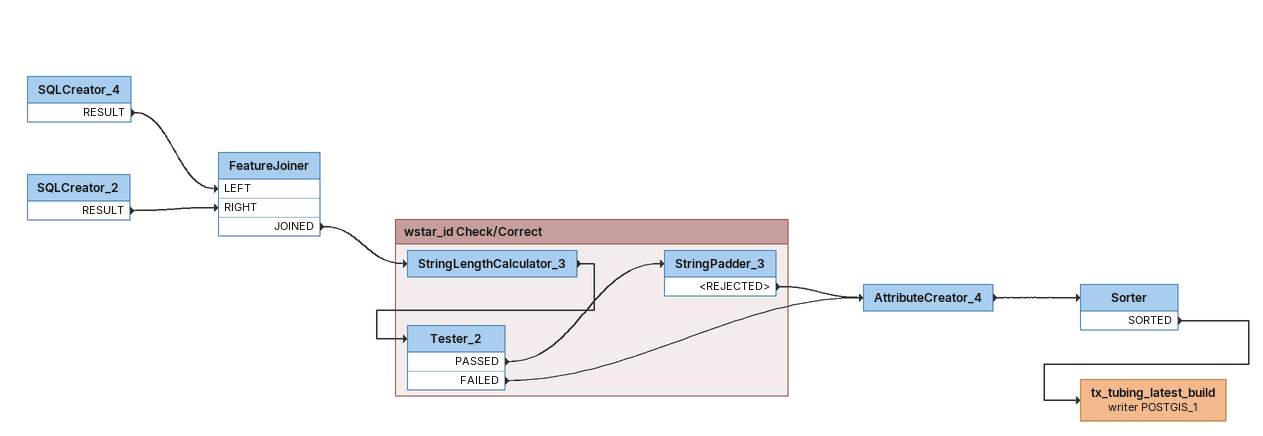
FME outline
SQLCreator_4
    RESULT -> FeatureJoiner [LEFT]
SQLCreator_2
    RESULT -> FeatureJoiner [RIGHT]
FeatureJoiner
    JOINED -> StringLengthCalculator_3
AttributeCreator_4
    -> Sorter
Sorter
    SORTED -> tx_tubing_latest_build (writer POSTGIS_1)
tx_tubing_latest_build (writer POSTGIS_1)

Bookmark: wstar_id Check/Correct
StringLengthCalculator_3
    -> Tester_2
Tester_2
    PASSED -> StringPadder_3
    FAILED -> AttributeCreator_4
StringPadder_3
    <REJECTED> -> AttributeCreator_4
